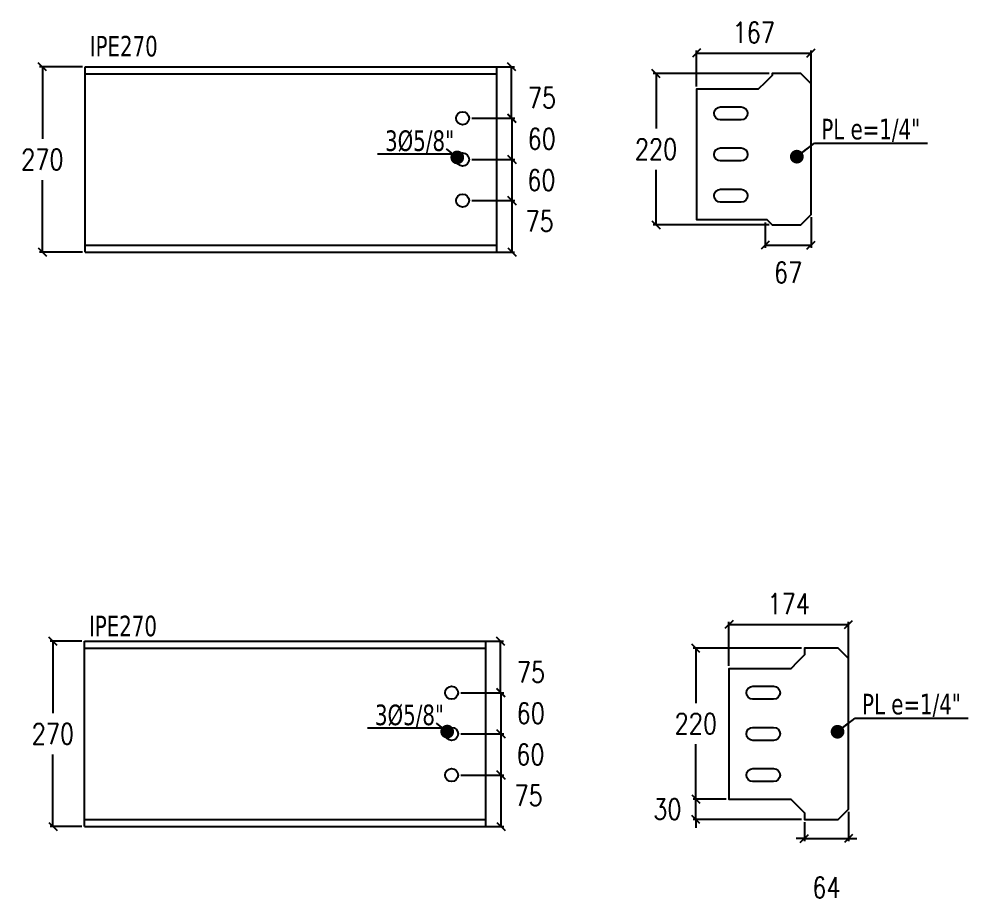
# Model space of a CAD drawing. Header units: millimetres. Extents: x -3396 to 88005, y -21236 to 35080.
# Drawn here: x 1819 to 3202, y -11021 to -9735 of the extents above; entities that cross this region are included whole.
import ezdxf
from ezdxf.enums import TextEntityAlignment as Align

# ---------------------------------------------------------------- set-up
doc = ezdxf.new("R2010")
doc.units = ezdxf.units.MM
for name, color, linetype in [('COTAS', 8, 'Continuous'), ('P-PLATINA', 6, 'Continuous'), ('perforaciones', 1, 'Continuous')]:
    doc.layers.add(name, color=color, linetype=linetype)
doc.styles.add('CNI_COTAS', font='romans.shx', dxfattribs={"width": 0.8})
doc.styles.add('VERDANA', font='verdana.ttf')
doc.dimstyles.new('1.1', dxfattribs={"dimscale": 0, "dimtxt": 15, "dimasz": 20, "dimexe": 2, "dimexo": 2, "dimgap": 7, "dimtad": 1, "dimdec": 0, "dimzin": 4, "dimdsep": 46, "dimtxsty": 'CNI_COTAS', "dimblk": 'DOTSMALL', "dimcen": 0, "dimclrd": 256, "dimclrt": 3, "dimadec": 0, "dimazin": 0, "dimtfac": 1, "dimtdec": 0, "dimtmove": 2, "dimatfit": 0, "dimldrblk": 'DOT', "dimfxl": 0.05, "dimtolj": 1, "dimtzin": 0, "dimarcsym": 1})
doc.dimstyles.new('1.4', dxfattribs={"dimscale": 0, "dimtxt": 30, "dimasz": 12, "dimexe": 4, "dimexo": 4, "dimgap": 15, "dimtad": 1, "dimdec": 0, "dimzin": 4, "dimdsep": 46, "dimtxsty": 'CNI_COTAS', "dimblk": 'OBLIQUE', "dimcen": -0.09, "dimclrd": 256, "dimclrt": 3, "dimadec": 0, "dimazin": 0, "dimtfac": 1, "dimtdec": 0, "dimtmove": 2, "dimatfit": 0, "dimldrblk": 'DOT', "dimfxl": 0.05, "dimtolj": 1, "dimtzin": 0, "dimarcsym": 0})

# ---------------------------------------------------------------- blocks, each defined once
blk = doc.blocks.new('_Oblique')
at = {"color": 0, "linetype": 'ByBlock', "lineweight": -2}
blk.add_line((-0.5, -0.5), (0.5, 0.5), dxfattribs=at)
blk = doc.blocks.new('*D206')
at = {"layer": 'COTAS', "color": 0, "lineweight": -2, "transparency": 16777216}
for p, q in [((1910.6, -10641.9), (1864.7, -10641.9)), ((1910.6, -10911.9), (1864.7, -10911.9))]:
    blk.add_line(p, q, dxfattribs=at)
at = {"layer": 'COTAS', "lineweight": -2, "transparency": 16777216}
for p, q in [((1868.7, -10641.9), (1868.7, -10746.9)), ((1868.7, -10911.9), (1868.7, -10806.9))]:
    blk.add_line(p, q, dxfattribs=at)
at = {"layer": 'Defpoints', "color": 0, "transparency": 16777216}
for p in [(1868.7, -10641.9), (1914.6, -10641.9), (1914.6, -10911.9)]:
    blk.add_point(p, dxfattribs=at)
at = {"layer": 'COTAS', "lineweight": -2, "transparency": 16777216, "xscale": 12, "yscale": 12, "zscale": 12}
for p, rotation in [((1868.7, -10641.9), 90), ((1868.7, -10911.9), 270)]:
    blk.add_blockref('_Oblique', p, dxfattribs=dict(at, rotation=rotation))
at = {"layer": 'COTAS', "color": 3, "transparency": 16777216, "insert": (1868.7, -10776.9), "char_height": 30, "attachment_point": 5, "rotation": 0.01, "style": 'CNI_COTAS'}
blk.add_mtext('\\A1;270', dxfattribs=at)
blk = doc.blocks.new('_Dot')
at = {"color": 0, "linetype": 'ByBlock', "lineweight": -2}
blk.add_line((-0.5, 0), (-1, 0), dxfattribs=at)
at = {"color": 0, "linetype": 'ByBlock', "const_width": 0.5}
blk.add_lwpolyline([(-0.25, 0, 1), (0.25, 0, 1)], format="xyb", close=True, dxfattribs=at)
blk = doc.blocks.new('_DotSmall')
at = {"color": 0, "linetype": 'ByBlock', "const_width": 0.5}
blk.add_lwpolyline([(-0.0625, 0, 1), (0.0625, 0, 1)], format="xyb", close=True, dxfattribs=at)
blk = doc.blocks.new('*D165')
at = {"layer": 'COTAS', "color": 0, "lineweight": -2, "transparency": 16777216}
for p, q in [((2463.1, -10716.9), (2525.6, -10716.9)), ((2463.1, -10776.9), (2525.6, -10776.9))]:
    blk.add_line(p, q, dxfattribs=at)
at = {"layer": 'COTAS', "lineweight": -2, "transparency": 16777216}
blk.add_line((2521.6, -10716.9), (2521.6, -10776.9), dxfattribs=at)
at = {"layer": 'Defpoints', "color": 0, "transparency": 16777216}
for p in [(2459.1, -10716.9), (2459.1, -10776.9), (2521.6, -10776.9)]:
    blk.add_point(p, dxfattribs=at)
at = {"layer": 'COTAS', "lineweight": -2, "transparency": 16777216, "xscale": 12, "yscale": 12, "zscale": 12}
for p, rotation in [((2521.6, -10716.9), 90), ((2521.6, -10776.9), 270)]:
    blk.add_blockref('_Oblique', p, dxfattribs=dict(at, rotation=rotation))
at = {"layer": 'COTAS', "color": 3, "transparency": 16777216, "insert": (2564.9, -10746.9), "char_height": 30, "attachment_point": 5, "rotation": 0.01, "style": 'CNI_COTAS'}
blk.add_mtext('\\A1;60', dxfattribs=at)
blk = doc.blocks.new('*D166')
at = {"layer": 'COTAS', "color": 0, "lineweight": -2, "transparency": 16777216}
for p, q in [((2463.1, -10776.9), (2525.6, -10776.9)), ((2463.1, -10836.9), (2525.6, -10836.9))]:
    blk.add_line(p, q, dxfattribs=at)
at = {"layer": 'COTAS', "lineweight": -2, "transparency": 16777216}
blk.add_line((2521.6, -10776.9), (2521.6, -10836.9), dxfattribs=at)
at = {"layer": 'Defpoints', "color": 0, "transparency": 16777216}
for p in [(2459.1, -10776.9), (2459.1, -10836.9), (2521.6, -10836.9)]:
    blk.add_point(p, dxfattribs=at)
at = {"layer": 'COTAS', "lineweight": -2, "transparency": 16777216, "xscale": 12, "yscale": 12, "zscale": 12}
for p, rotation in [((2521.6, -10776.9), 90), ((2521.6, -10836.9), 270)]:
    blk.add_blockref('_Oblique', p, dxfattribs=dict(at, rotation=rotation))
at = {"layer": 'COTAS', "color": 3, "transparency": 16777216, "insert": (2564.4, -10806.9), "char_height": 30, "attachment_point": 5, "rotation": 0.01, "style": 'CNI_COTAS'}
blk.add_mtext('\\A1;60', dxfattribs=at)
blk = doc.blocks.new('*D167')
at = {"layer": 'COTAS', "color": 0, "lineweight": -2, "transparency": 16777216}
for p, q in [((2463.1, -10836.9), (2525.5, -10836.9)), ((2463.1, -10911.9), (2525.5, -10911.9))]:
    blk.add_line(p, q, dxfattribs=at)
at = {"layer": 'COTAS', "lineweight": -2, "transparency": 16777216}
blk.add_line((2521.5, -10836.9), (2521.5, -10911.9), dxfattribs=at)
at = {"layer": 'Defpoints', "color": 0, "transparency": 16777216}
for p in [(2459.1, -10836.9), (2459.1, -10911.9), (2521.5, -10911.9)]:
    blk.add_point(p, dxfattribs=at)
at = {"layer": 'COTAS', "lineweight": -2, "transparency": 16777216, "xscale": 12, "yscale": 12, "zscale": 12}
for p, rotation in [((2521.5, -10836.9), 90), ((2521.5, -10911.9), 270)]:
    blk.add_blockref('_Oblique', p, dxfattribs=dict(at, rotation=rotation))
at = {"layer": 'COTAS', "color": 3, "transparency": 16777216, "insert": (2561.8, -10866.9), "char_height": 30, "attachment_point": 5, "rotation": 0.01, "style": 'CNI_COTAS'}
blk.add_mtext('\\A1;75', dxfattribs=at)
blk = doc.blocks.new('*D168')
at = {"layer": 'COTAS', "color": 0, "lineweight": -2, "transparency": 16777216}
for p, q in [((2463.1, -10641.9), (2525.1, -10641.9)), ((2463.1, -10716.9), (2525.1, -10716.9))]:
    blk.add_line(p, q, dxfattribs=at)
at = {"layer": 'COTAS', "lineweight": -2, "transparency": 16777216}
blk.add_line((2521.1, -10716.9), (2521.1, -10641.9), dxfattribs=at)
at = {"layer": 'Defpoints', "color": 0, "transparency": 16777216}
for p in [(2459.1, -10641.9), (2521.1, -10641.9), (2459.1, -10716.9)]:
    blk.add_point(p, dxfattribs=at)
at = {"layer": 'COTAS', "lineweight": -2, "transparency": 16777216, "xscale": 12, "yscale": 12, "zscale": 12}
for p, rotation in [((2521.1, -10641.9), 90), ((2521.1, -10716.9), 270)]:
    blk.add_blockref('_Oblique', p, dxfattribs=dict(at, rotation=rotation))
at = {"layer": 'COTAS', "color": 3, "transparency": 16777216, "insert": (2565.3, -10686.9), "char_height": 30, "attachment_point": 5, "rotation": 0.01, "style": 'CNI_COTAS'}
blk.add_mtext('\\A1;75', dxfattribs=at)
blk = doc.blocks.new('*D209')
at = {"layer": 'COTAS', "color": 0, "lineweight": -2, "transparency": 16777216}
for p, q in [((2959.7, -10652.1), (2801.5, -10652.1)), ((2849.7, -10871.9), (2801.5, -10871.9))]:
    blk.add_line(p, q, dxfattribs=at)
at = {"layer": 'COTAS', "lineweight": -2, "transparency": 16777216}
for p, q in [((2805.5, -10652.1), (2805.5, -10732)), ((2805.5, -10871.9), (2805.5, -10792))]:
    blk.add_line(p, q, dxfattribs=at)
at = {"layer": 'Defpoints', "color": 0, "transparency": 16777216}
for p in [(2805.5, -10652.1), (2963.7, -10652.1), (2853.7, -10871.9)]:
    blk.add_point(p, dxfattribs=at)
at = {"layer": 'COTAS', "lineweight": -2, "transparency": 16777216, "xscale": 12, "yscale": 12, "zscale": 12}
for p, rotation in [((2805.5, -10652.1), 90), ((2805.5, -10871.9), 270)]:
    blk.add_blockref('_Oblique', p, dxfattribs=dict(at, rotation=rotation))
at = {"layer": 'COTAS', "color": 3, "transparency": 16777216, "insert": (2805.5, -10762), "char_height": 30, "attachment_point": 5, "rotation": 0.01, "style": 'CNI_COTAS'}
blk.add_mtext('\\A1;220', dxfattribs=at)
blk = doc.blocks.new('*D210')
at = {"layer": 'COTAS', "lineweight": -2, "transparency": 16777216}
for p, q in [((2805.5, -10871.9), (2805.5, -10859.9)), ((2805.5, -10901.7), (2805.5, -10871.9)), ((2805.5, -10901.7), (2805.5, -10913.7))]:
    blk.add_line(p, q, dxfattribs=at)
at = {"layer": 'COTAS', "color": 0, "lineweight": -2, "transparency": 16777216}
for p, q in [((2849.7, -10871.9), (2801.5, -10871.9)), ((2959.7, -10901.7), (2801.5, -10901.7))]:
    blk.add_line(p, q, dxfattribs=at)
at = {"layer": 'Defpoints', "color": 0, "transparency": 16777216}
for p in [(2805.5, -10871.9), (2853.7, -10871.9), (2963.7, -10901.7)]:
    blk.add_point(p, dxfattribs=at)
at = {"layer": 'COTAS', "lineweight": -2, "transparency": 16777216, "xscale": 12, "yscale": 12, "zscale": 12}
for p, rotation in [((2805.5, -10871.9), 270), ((2805.5, -10901.7), 90)]:
    blk.add_blockref('_Oblique', p, dxfattribs=dict(at, rotation=rotation))
at = {"layer": 'COTAS', "color": 3, "transparency": 16777216, "insert": (2764, -10886.8), "char_height": 30, "attachment_point": 5, "rotation": 0.01, "style": 'CNI_COTAS'}
blk.add_mtext('\\A1;30', dxfattribs=at)
blk = doc.blocks.new('*D211')
at = {"layer": 'COTAS', "color": 0, "lineweight": -2, "transparency": 16777216}
for p, q in [((2853.7, -10677.9), (2853.7, -10613.4)), ((3027.9, -10677.9), (3027.9, -10613.4))]:
    blk.add_line(p, q, dxfattribs=at)
at = {"layer": 'COTAS', "lineweight": -2, "transparency": 16777216}
blk.add_line((2853.7, -10617.4), (3027.9, -10617.4), dxfattribs=at)
at = {"layer": 'Defpoints', "color": 0, "transparency": 16777216}
for p in [(3027.9, -10617.4), (2853.7, -10681.9), (3027.9, -10681.9)]:
    blk.add_point(p, dxfattribs=at)
at = {"layer": 'COTAS', "lineweight": -2, "transparency": 16777216, "xscale": 12, "yscale": 12, "zscale": 12, "rotation": 180}
blk.add_blockref('_Oblique', (2853.7, -10617.4), dxfattribs=at)
at = {"layer": 'COTAS', "lineweight": -2, "transparency": 16777216, "xscale": 12, "yscale": 12, "zscale": 12}
blk.add_blockref('_Oblique', (3027.9, -10617.4), dxfattribs=at)
at = {"layer": 'COTAS', "color": 3, "transparency": 16777216, "insert": (2940.8, -10587.4), "char_height": 30, "attachment_point": 5, "style": 'CNI_COTAS'}
blk.add_mtext('\\A1;174', dxfattribs=at)
blk = doc.blocks.new('*D212')
at = {"layer": 'COTAS', "color": 0, "lineweight": -2, "transparency": 16777216}
for p, q in [((3027.9, -10890.7), (3027.9, -10933.4)), ((2963.7, -10905.7), (2963.7, -10933.4))]:
    blk.add_line(p, q, dxfattribs=at)
at = {"layer": 'COTAS', "lineweight": -2, "transparency": 16777216}
for p, q in [((2963.7, -10929.4), (2951.7, -10929.4)), ((2963.7, -10929.4), (3027.9, -10929.4)), ((3027.9, -10929.4), (3039.9, -10929.4))]:
    blk.add_line(p, q, dxfattribs=at)
at = {"layer": 'Defpoints', "color": 0, "transparency": 16777216}
for p in [(3027.9, -10886.7), (2963.7, -10901.7), (3027.9, -10929.4)]:
    blk.add_point(p, dxfattribs=at)
at = {"layer": 'COTAS', "lineweight": -2, "transparency": 16777216, "xscale": 12, "yscale": 12, "zscale": 12}
blk.add_blockref('_Oblique', (2963.7, -10929.4), dxfattribs=at)
at = {"layer": 'COTAS', "lineweight": -2, "transparency": 16777216, "xscale": 12, "yscale": 12, "zscale": 12, "rotation": 180}
blk.add_blockref('_Oblique', (3027.9, -10929.4), dxfattribs=at)
at = {"layer": 'COTAS', "color": 3, "transparency": 16777216, "insert": (2995.8, -11000.9), "char_height": 30, "attachment_point": 5, "style": 'CNI_COTAS'}
blk.add_mtext('\\A1;64', dxfattribs=at)
blk = doc.blocks.new('*D213')
at = {"layer": 'COTAS', "color": 0, "lineweight": -2, "transparency": 16777216}
for p, q in [((1911.6, -9804.6), (1849.3, -9804.6)), ((1911.6, -10074.6), (1849.3, -10074.6))]:
    blk.add_line(p, q, dxfattribs=at)
at = {"layer": 'COTAS', "lineweight": -2, "transparency": 16777216}
for p, q in [((1853.3, -9804.6), (1853.3, -9909.6)), ((1853.3, -10074.6), (1853.3, -9969.6))]:
    blk.add_line(p, q, dxfattribs=at)
at = {"layer": 'Defpoints', "color": 0, "transparency": 16777216}
for p in [(1853.3, -9804.6), (1915.6, -9804.6), (1915.6, -10074.6)]:
    blk.add_point(p, dxfattribs=at)
at = {"layer": 'COTAS', "lineweight": -2, "transparency": 16777216, "xscale": 12, "yscale": 12, "zscale": 12}
for p, rotation in [((1853.3, -9804.6), 90), ((1853.3, -10074.6), 270)]:
    blk.add_blockref('_Oblique', p, dxfattribs=dict(at, rotation=rotation))
at = {"layer": 'COTAS', "color": 3, "transparency": 16777216, "insert": (1853.3, -9939.6), "char_height": 30, "attachment_point": 5, "rotation": 0.01, "style": 'CNI_COTAS'}
blk.add_mtext('\\A1;270', dxfattribs=at)
blk = doc.blocks.new('*D169')
at = {"layer": 'COTAS', "color": 0, "lineweight": -2, "transparency": 16777216}
for p, q in [((2479.1, -9879.6), (2541.6, -9879.6)), ((2479.1, -9939.6), (2541.6, -9939.6))]:
    blk.add_line(p, q, dxfattribs=at)
at = {"layer": 'COTAS', "lineweight": -2, "transparency": 16777216}
blk.add_line((2537.6, -9879.6), (2537.6, -9939.6), dxfattribs=at)
at = {"layer": 'Defpoints', "color": 0, "transparency": 16777216}
for p in [(2475.1, -9879.6), (2475.1, -9939.6), (2537.6, -9939.6)]:
    blk.add_point(p, dxfattribs=at)
at = {"layer": 'COTAS', "lineweight": -2, "transparency": 16777216, "xscale": 12, "yscale": 12, "zscale": 12}
for p, rotation in [((2537.6, -9879.6), 90), ((2537.6, -9939.6), 270)]:
    blk.add_blockref('_Oblique', p, dxfattribs=dict(at, rotation=rotation))
at = {"layer": 'COTAS', "color": 3, "transparency": 16777216, "insert": (2580.9, -9909.6), "char_height": 30, "attachment_point": 5, "rotation": 0.01, "style": 'CNI_COTAS'}
blk.add_mtext('\\A1;60', dxfattribs=at)
blk = doc.blocks.new('*D170')
at = {"layer": 'COTAS', "color": 0, "lineweight": -2, "transparency": 16777216}
for p, q in [((2479.1, -9939.6), (2541.6, -9939.6)), ((2479.1, -9999.6), (2541.6, -9999.6))]:
    blk.add_line(p, q, dxfattribs=at)
at = {"layer": 'COTAS', "lineweight": -2, "transparency": 16777216}
blk.add_line((2537.6, -9939.6), (2537.6, -9999.6), dxfattribs=at)
at = {"layer": 'Defpoints', "color": 0, "transparency": 16777216}
for p in [(2475.1, -9939.6), (2475.1, -9999.6), (2537.6, -9999.6)]:
    blk.add_point(p, dxfattribs=at)
at = {"layer": 'COTAS', "lineweight": -2, "transparency": 16777216, "xscale": 12, "yscale": 12, "zscale": 12}
for p, rotation in [((2537.6, -9939.6), 90), ((2537.6, -9999.6), 270)]:
    blk.add_blockref('_Oblique', p, dxfattribs=dict(at, rotation=rotation))
at = {"layer": 'COTAS', "color": 3, "transparency": 16777216, "insert": (2580.4, -9969.6), "char_height": 30, "attachment_point": 5, "rotation": 0.01, "style": 'CNI_COTAS'}
blk.add_mtext('\\A1;60', dxfattribs=at)
blk = doc.blocks.new('*D171')
at = {"layer": 'COTAS', "color": 0, "lineweight": -2, "transparency": 16777216}
for p, q in [((2479.1, -9999.6), (2541.5, -9999.6)), ((2479.1, -10074.6), (2541.5, -10074.6))]:
    blk.add_line(p, q, dxfattribs=at)
at = {"layer": 'COTAS', "lineweight": -2, "transparency": 16777216}
blk.add_line((2537.5, -9999.6), (2537.5, -10074.6), dxfattribs=at)
at = {"layer": 'Defpoints', "color": 0, "transparency": 16777216}
for p in [(2475.1, -9999.6), (2475.1, -10074.6), (2537.5, -10074.6)]:
    blk.add_point(p, dxfattribs=at)
at = {"layer": 'COTAS', "lineweight": -2, "transparency": 16777216, "xscale": 12, "yscale": 12, "zscale": 12}
for p, rotation in [((2537.5, -9999.6), 90), ((2537.5, -10074.6), 270)]:
    blk.add_blockref('_Oblique', p, dxfattribs=dict(at, rotation=rotation))
at = {"layer": 'COTAS', "color": 3, "transparency": 16777216, "insert": (2577.8, -10029.6), "char_height": 30, "attachment_point": 5, "rotation": 0.01, "style": 'CNI_COTAS'}
blk.add_mtext('\\A1;75', dxfattribs=at)
blk = doc.blocks.new('*D172')
at = {"layer": 'COTAS', "color": 0, "lineweight": -2, "transparency": 16777216}
for p, q in [((2479.1, -9804.6), (2541.1, -9804.6)), ((2479.1, -9879.6), (2541.1, -9879.6))]:
    blk.add_line(p, q, dxfattribs=at)
at = {"layer": 'COTAS', "lineweight": -2, "transparency": 16777216}
blk.add_line((2537.1, -9879.6), (2537.1, -9804.6), dxfattribs=at)
at = {"layer": 'Defpoints', "color": 0, "transparency": 16777216}
for p in [(2475.1, -9804.6), (2537.1, -9804.6), (2475.1, -9879.6)]:
    blk.add_point(p, dxfattribs=at)
at = {"layer": 'COTAS', "lineweight": -2, "transparency": 16777216, "xscale": 12, "yscale": 12, "zscale": 12}
for p, rotation in [((2537.1, -9804.6), 90), ((2537.1, -9879.6), 270)]:
    blk.add_blockref('_Oblique', p, dxfattribs=dict(at, rotation=rotation))
at = {"layer": 'COTAS', "color": 3, "transparency": 16777216, "insert": (2581.3, -9849.6), "char_height": 30, "attachment_point": 5, "rotation": 0.01, "style": 'CNI_COTAS'}
blk.add_mtext('\\A1;75', dxfattribs=at)
blk = doc.blocks.new('*D216')
at = {"layer": 'COTAS', "color": 0, "lineweight": -2, "transparency": 16777216}
for p, q in [((2806.5, -9833.3), (2806.5, -9780.5)), ((2973.4, -9833.3), (2973.4, -9780.5))]:
    blk.add_line(p, q, dxfattribs=at)
at = {"layer": 'COTAS', "lineweight": -2, "transparency": 16777216}
blk.add_line((2806.5, -9784.5), (2973.4, -9784.5), dxfattribs=at)
at = {"layer": 'Defpoints', "color": 0, "transparency": 16777216}
for p in [(2973.4, -9784.5), (2806.5, -9837.3), (2973.4, -9837.3)]:
    blk.add_point(p, dxfattribs=at)
at = {"layer": 'COTAS', "lineweight": -2, "transparency": 16777216, "xscale": 12, "yscale": 12, "zscale": 12, "rotation": 180}
blk.add_blockref('_Oblique', (2806.5, -9784.5), dxfattribs=at)
at = {"layer": 'COTAS', "lineweight": -2, "transparency": 16777216, "xscale": 12, "yscale": 12, "zscale": 12}
blk.add_blockref('_Oblique', (2973.4, -9784.5), dxfattribs=at)
at = {"layer": 'COTAS', "color": 3, "transparency": 16777216, "insert": (2889.9, -9754.5), "char_height": 30, "attachment_point": 5, "style": 'CNI_COTAS'}
blk.add_mtext('\\A1;167', dxfattribs=at)
blk = doc.blocks.new('*D217')
at = {"layer": 'COTAS', "color": 0, "lineweight": -2, "transparency": 16777216}
for p, q in [((2912.5, -9814.4), (2743.5, -9814.4)), ((2912.5, -10034.8), (2743.5, -10034.8))]:
    blk.add_line(p, q, dxfattribs=at)
at = {"layer": 'COTAS', "lineweight": -2, "transparency": 16777216}
for p, q in [((2747.5, -9814.4), (2747.5, -9894.6)), ((2747.5, -10034.8), (2747.5, -9954.6))]:
    blk.add_line(p, q, dxfattribs=at)
at = {"layer": 'Defpoints', "color": 0, "transparency": 16777216}
for p in [(2916.5, -9814.4), (2747.5, -10034.8), (2916.5, -10034.8)]:
    blk.add_point(p, dxfattribs=at)
at = {"layer": 'COTAS', "lineweight": -2, "transparency": 16777216, "xscale": 12, "yscale": 12, "zscale": 12}
for p, rotation in [((2747.5, -9814.4), 90), ((2747.5, -10034.8), 270)]:
    blk.add_blockref('_Oblique', p, dxfattribs=dict(at, rotation=rotation))
at = {"layer": 'COTAS', "color": 3, "transparency": 16777216, "insert": (2747.5, -9924.6), "char_height": 30, "attachment_point": 5, "rotation": 0.01, "style": 'CNI_COTAS'}
blk.add_mtext('\\A1;220', dxfattribs=at)
blk = doc.blocks.new('*D218')
at = {"layer": 'COTAS', "color": 0, "lineweight": -2, "transparency": 16777216}
for p, q in [((2973.4, -10023.8), (2973.4, -10068.5)), ((2906.5, -10031.3), (2906.5, -10068.5))]:
    blk.add_line(p, q, dxfattribs=at)
at = {"layer": 'COTAS', "lineweight": -2, "transparency": 16777216}
blk.add_line((2906.5, -10064.5), (2973.4, -10064.5), dxfattribs=at)
at = {"layer": 'Defpoints', "color": 0, "transparency": 16777216}
for p in [(2973.4, -10019.8), (2906.5, -10027.3), (2973.4, -10064.5)]:
    blk.add_point(p, dxfattribs=at)
at = {"layer": 'COTAS', "lineweight": -2, "transparency": 16777216, "xscale": 12, "yscale": 12, "zscale": 12, "rotation": 180}
blk.add_blockref('_Oblique', (2906.5, -10064.5), dxfattribs=at)
at = {"layer": 'COTAS', "lineweight": -2, "transparency": 16777216, "xscale": 12, "yscale": 12, "zscale": 12}
blk.add_blockref('_Oblique', (2973.4, -10064.5), dxfattribs=at)
at = {"layer": 'COTAS', "color": 3, "transparency": 16777216, "insert": (2939.9, -10104.2), "char_height": 30, "attachment_point": 5, "style": 'CNI_COTAS'}
blk.add_mtext('\\A1;67', dxfattribs=at)

msp = doc.modelspace()

# ---------------------------------------------------------------- linework, layer by layer
at = {"color": 2, "linetype": 'Continuous'}
for p, q in [((1915.6, -10074.6), (1915.6, -9804.6)), ((1915.6, -9804.6), (2515.6, -9804.6)), ((1915.6, -9814.8), (2515.6, -9814.8)), ((2515.6, -10074.6), (2515.6, -9804.6)), ((1915.6, -10064.4), (2515.6, -10064.4)), ((1915.6, -10074.6), (2515.6, -10074.6)), ((1914.6, -10911.9), (1914.6, -10641.9)), ((1914.6, -10641.9), (2499.6, -10641.9)), ((2499.6, -10911.9), (2499.6, -10641.9)), ((1914.6, -10652.1), (2499.6, -10652.1)), ((1914.6, -10901.7), (2499.6, -10901.7)), ((1914.6, -10911.9), (2499.6, -10911.9))]:
    msp.add_line(p, q, dxfattribs=at)
at = {"layer": 'P-PLATINA', "color": 6, "linetype": 'Continuous'}
for points in [[(2906.5, -10027.3), (2909, -10027.3), (2916.5, -10034.8), (2958.4, -10034.8), (2973.4, -10019.8), (2973.4, -9829.4), (2958.4, -9814.4), (2916.5, -9814.4), (2916.5, -9817.3), (2906.5, -9827.3), (2896.5, -9837.3), (2806.5, -9837.3), (2806.5, -10027.3)], [(2963.7, -10891.9), (2963.7, -10901.7), (3012.9, -10901.7), (3027.9, -10886.7), (3027.9, -10667.1), (3012.9, -10652.1), (2963.7, -10652.1), (2963.7, -10661.9), (2953.7, -10671.9), (2943.7, -10681.9), (2853.7, -10681.9), (2853.7, -10871.9), (2943.7, -10871.9), (2953.7, -10881.9)]]:
    msp.add_lwpolyline(points, close=True, dxfattribs=at)
for points in [[(2848.1, -9881.8), (2841.5, -9881.8), (2837.9, -9881.1), (2834.8, -9879), (2832.7, -9876), (2832, -9872.3), (2832.7, -9868.7), (2834.8, -9865.6), (2837.9, -9863.6), (2841.5, -9862.8), (2848.1, -9862.8)], [(2841.5, -9862.8), (2871.5, -9862.8), (2875.1, -9863.6), (2878.2, -9865.6), (2880.3, -9868.7), (2881, -9872.3), (2880.3, -9876), (2878.2, -9879), (2875.1, -9881.1), (2871.5, -9881.8), (2841.5, -9881.8)], [(2848.1, -9941.8), (2841.5, -9941.8), (2837.9, -9941.1), (2834.8, -9939), (2832.7, -9936), (2832, -9932.3), (2832.7, -9928.7), (2834.8, -9925.6), (2837.9, -9923.6), (2841.5, -9922.8), (2848.1, -9922.8)], [(2841.5, -9922.8), (2871.5, -9922.8), (2875.1, -9923.6), (2878.2, -9925.6), (2880.3, -9928.7), (2881, -9932.3), (2880.3, -9936), (2878.2, -9939), (2875.1, -9941.1), (2871.5, -9941.8), (2841.5, -9941.8)], [(2848.1, -10001.8), (2841.5, -10001.8), (2837.9, -10001.1), (2834.8, -9999), (2832.7, -9996), (2832, -9992.3), (2832.7, -9988.7), (2834.8, -9985.6), (2837.9, -9983.6), (2841.5, -9982.8), (2848.1, -9982.8)], [(2841.5, -9982.8), (2871.5, -9982.8), (2875.1, -9983.6), (2878.2, -9985.6), (2880.3, -9988.7), (2881, -9992.3), (2880.3, -9996), (2878.2, -9999), (2875.1, -10001.1), (2871.5, -10001.8), (2841.5, -10001.8)], [(2918.7, -10726.4), (2888.7, -10726.4), (2885.1, -10725.6), (2882, -10723.6), (2880, -10720.5), (2879.2, -10716.9), (2880, -10713.2), (2882, -10710.2), (2885.1, -10708.1), (2888.7, -10707.4), (2918.7, -10707.4)], [(2912.1, -10707.4), (2918.7, -10707.4), (2922.4, -10708.1), (2925.5, -10710.2), (2927.5, -10713.2), (2928.2, -10716.9), (2927.5, -10720.5), (2925.5, -10723.6), (2922.4, -10725.6), (2918.7, -10726.4), (2912.1, -10726.4)], [(2918.7, -10786.4), (2888.7, -10786.4), (2885.1, -10785.6), (2882, -10783.6), (2880, -10780.5), (2879.2, -10776.9), (2880, -10773.2), (2882, -10770.2), (2885.1, -10768.1), (2888.7, -10767.4), (2912.7, -10767.4)], [(2912.1, -10767.4), (2918.7, -10767.4), (2922.4, -10768.1), (2925.5, -10770.2), (2927.5, -10773.2), (2928.2, -10776.9), (2927.5, -10780.5), (2925.5, -10783.6), (2922.4, -10785.6), (2918.7, -10786.4), (2912.1, -10786.4)], [(2895.4, -10846.4), (2888.7, -10846.4), (2885.1, -10845.6), (2882, -10843.6), (2880, -10840.5), (2879.2, -10836.9), (2880, -10833.2), (2882, -10830.2), (2885.1, -10828.1), (2888.7, -10827.4), (2895.4, -10827.4)], [(2888.7, -10827.4), (2918.7, -10827.4), (2922.4, -10828.1), (2925.5, -10830.2), (2927.5, -10833.2), (2928.2, -10836.9), (2927.5, -10840.5), (2925.5, -10843.6), (2922.4, -10845.6), (2918.7, -10846.4), (2888.7, -10846.4)]]:
    msp.add_lwpolyline(points, dxfattribs=at)
at = {"layer": 'perforaciones'}
for centre in [(2465.6, -9879.6), (2465.6, -9939.6), (2465.6, -9999.6), (2449.6, -10716.9), (2449.6, -10776.9), (2449.6, -10836.9)]:
    msp.add_circle(centre, 9.5, dxfattribs=at)

# ---------------------------------------------------------------- texts
at = {"color": 96, "style": 'VERDANA', "width": 0.7}
for s, p in [('IPE270', (1971.9, -9774.4)), ('PL e=1/4"', (3060.4, -9895.3)), ('3%%C5/8"', (2403, -9912.2)), ('IPE270', (1970.8, -10619.6)), ('PL e=1/4"', (3119.7, -10733.5)), ('3%%C5/8"', (2388.3, -10749.2))]:
    msp.add_text(s, height=30, dxfattribs=at).set_placement(p, align=Align.MIDDLE_CENTER)

# ---------------------------------------------------------------- dimensions: what is measured, and where the dimension line sits
at = {"layer": 'COTAS'}
for base, p1, p2, picture, middle in [((2973.4, -9784.5), (2806.5, -9837.3), (2973.4, -9837.3), '*D216', (2889.9, -9754.5)), ((3027.9, -10617.4), (2853.7, -10681.9), (3027.9, -10681.9), '*D211', (2940.8, -10587.4)), ((3027.9, -10929.4), (2963.7, -10901.7), (3027.9, -10886.7), '*D212', (2995.8, -11000.9))]:
    dim = msp.add_linear_dim(base=base, p1=p1, p2=p2, dimstyle='1.4', override={"dimscale": 1}, dxfattribs=at)
    dim.commit()
    dim.dimension.update_dxf_attribs({"geometry": picture, "text_midpoint": middle})
for base, p1, p2, picture, middle in [((1853.3, -9804.6), (1915.6, -10074.6), (1915.6, -9804.6), '*D213', (1853.3, -9939.6)), ((2747.5, -10034.8), (2916.5, -9814.4), (2916.5, -10034.8), '*D217', (2747.5, -9924.6)), ((1868.7, -10641.9), (1914.6, -10911.9), (1914.6, -10641.9), '*D206', (1868.7, -10776.9)), ((2805.5, -10652.1), (2853.7, -10871.9), (2963.7, -10652.1), '*D209', (2805.5, -10762)), ((2805.5, -10871.9), (2963.7, -10901.7), (2853.7, -10871.9), '*D210', (2764, -10886.8))]:
    dim = msp.add_linear_dim(base=base, p1=p1, p2=p2, angle=90, dimstyle='1.4', override={"dimscale": 1}, dxfattribs=at)
    dim.commit()
    dim.dimension.update_dxf_attribs({"geometry": picture, "text_midpoint": middle, "text_rotation": 0.01})
for base, p1, p2, picture, middle in [((2537.1, -9804.6), (2475.1, -9879.6), (2475.1, -9804.6), '*D172', (2581.3, -9849.6)), ((2537.6, -9939.6), (2475.1, -9879.6), (2475.1, -9939.6), '*D169', (2580.9, -9909.6)), ((2537.6, -9999.6), (2475.1, -9939.6), (2475.1, -9999.6), '*D170', (2580.4, -9969.6)), ((2537.5, -10074.6), (2475.1, -9999.6), (2475.1, -10074.6), '*D171', (2577.8, -10029.6)), ((2521.1, -10641.9), (2459.1, -10716.9), (2459.1, -10641.9), '*D168', (2565.3, -10686.9)), ((2521.6, -10776.9), (2459.1, -10716.9), (2459.1, -10776.9), '*D165', (2564.9, -10746.9)), ((2521.6, -10836.9), (2459.1, -10776.9), (2459.1, -10836.9), '*D166', (2564.4, -10806.9)), ((2521.5, -10911.9), (2459.1, -10836.9), (2459.1, -10911.9), '*D167', (2561.8, -10866.9))]:
    dim = msp.add_linear_dim(base=base, p1=p1, p2=p2, angle=90, dimstyle='1.4', override={"dimscale": 1}, dxfattribs=at)
    dim.commit()
    dim.dimension.update_dxf_attribs({"geometry": picture, "text_midpoint": middle, "dimtype": 160, "text_rotation": 0.01})
dim = msp.add_linear_dim(base=(2973.4, -10064.5), p1=(2906.5, -10027.3), p2=(2973.4, -10019.8), dimstyle='1.4', override={"dimscale": 1}, dxfattribs=at)
dim.commit()
dim.dimension.update_dxf_attribs({"geometry": '*D218', "text_midpoint": (2939.9, -10104.2), "dimtype": 160})

# ---------------------------------------------------------------- leaders
for points in [[(2457.9, -9936.6), (2451.7, -9931.7), (2341.8, -9931.7)], [(2952.7, -9935.5), (2978.3, -9915.6), (3142.9, -9915.6)], [(3012, -10773.8), (3037.5, -10753.9), (3202.1, -10753.9)], [(2443.2, -10773.6), (2436.9, -10768.7), (2327.1, -10768.7)]]:
    msp.add_leader(points, dimstyle='1.1', override={"dimscale": 1}, dxfattribs=at)

doc.saveas('drawing.dxf')
